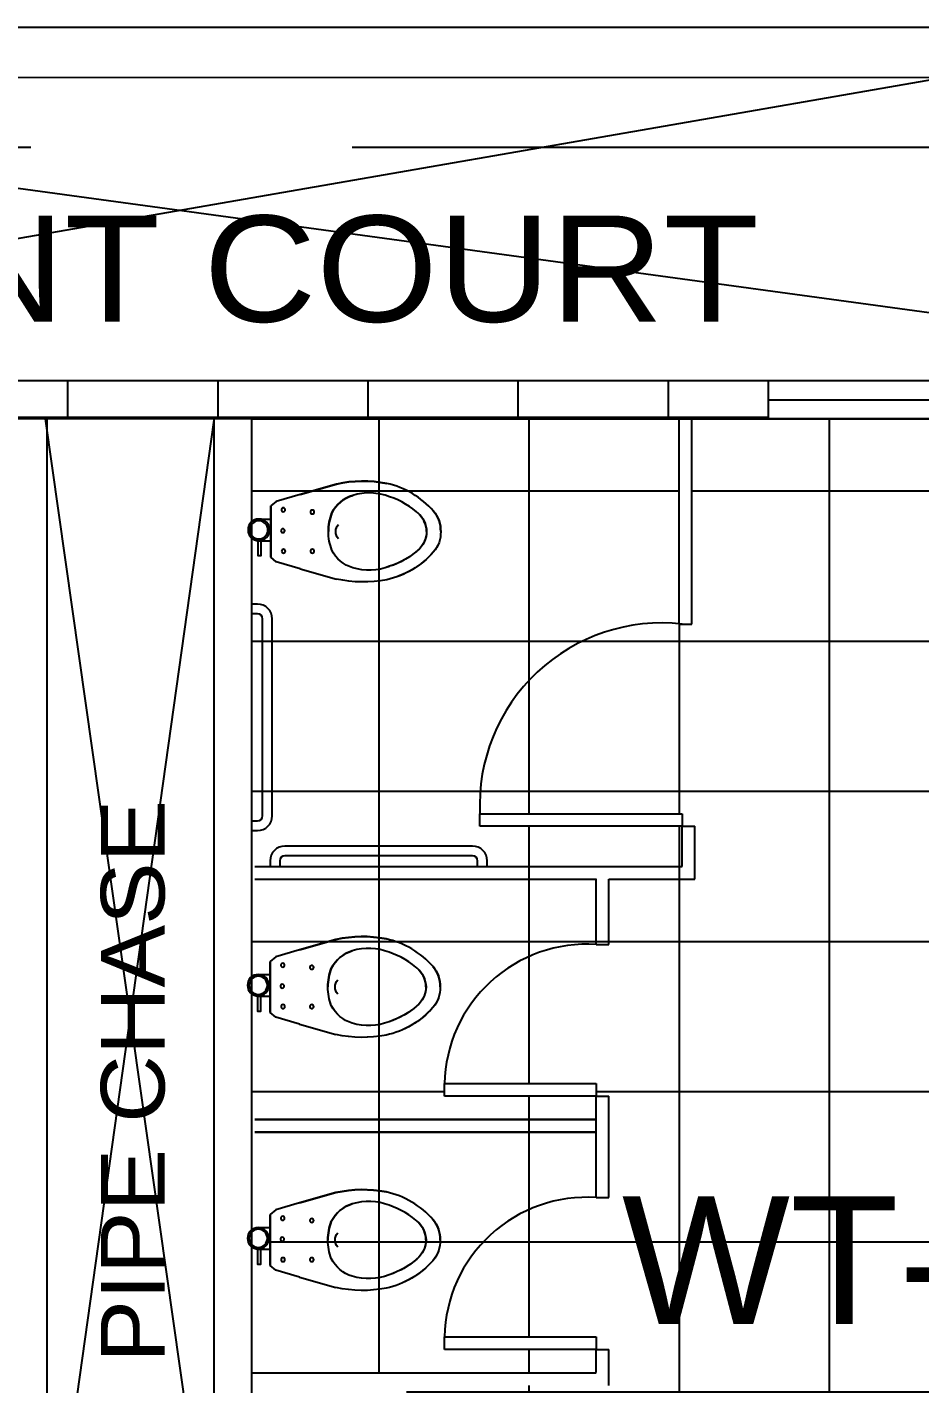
# Model space of a CAD drawing. Header units: millimetres. Extents: x 2148 to 2681, y 758 to 986.
# Drawn here: x 2614.376 to 2616.141, y 948.525 to 951.207 of the extents above; entities that cross this region are included whole.
import ezdxf

# ---------------------------------------------------------------- set-up
doc = ezdxf.new("R2010")
doc.units = ezdxf.units.MM
doc.linetypes.add('CENTER2', pattern=[28.575, 19.05, -3.175, 3.175, -3.175])
for name, color, linetype in [('4', 4, 'Continuous'), ('D', 1, 'Continuous'), ('DR', 7, 'Continuous'), ('ELAYOUT', 4, 'Continuous'), ('hacht', 8, 'Continuous'), ('HATCH', 8, 'Continuous'), ('S_GRID LINES', 252, 'Continuous'), ('TEXT', 6, 'Continuous'), ('WLINE', 7, 'Continuous')]:
    doc.layers.add(name, color=color, linetype=linetype)
doc.styles.add('MMTX$0$ESMX$0$X-OPTA1D', font='x-opta1d')
doc.styles.add('SWISS', font='swissl.ttf')
pattern_1 = [(0, (42558.11878, 2063.27436), (0, 0.296875), []), (90, (42558.11878, 2063.27436), (-0.296875, 2e-17), [])]

# ---------------------------------------------------------------- blocks, each defined once
blk = doc.blocks.new('BOWL')
at = {"layer": 'DR', "color": 7, "linetype": 'Continuous'}
for p, q in [((-75570.291, -368.114), (-75570.431, -368.0742)), ((-75570.431, -368.0742), (-75570.291, -368.114)), ((-75570.291, -368.114), (-75570.1989, -368.1406)), ((-75570.1989, -368.1406), (-75570.1777, -368.1584)), ((-75570.1777, -368.1584), (-75570.1777, -368.3555)), ((-75570.1777, -368.3555), (-75570.1777, -368.1584)), ((-75570.291, -368.4), (-75570.1989, -368.3733)), ((-75570.1989, -368.3733), (-75570.1777, -368.3555)), ((-75570.291, -368.4), (-75570.431, -368.4398)), ((-75570.291, -368.4), (-75570.431, -368.4398))]:
    blk.add_line(p, q, dxfattribs=at)
at = {"layer": 'DR', "color": 8, "linetype": 'Continuous'}
for p, q in [((-75570.1317, -368.2087), (-75570.1777, -368.2087)), ((-75570.1317, -368.2921), (-75570.1777, -368.2921))]:
    blk.add_line(p, q, dxfattribs=at)
at = {"layer": 'DR', "color": 7, "linetype": 'Continuous'}
for points in [[(-75570.8325, -368.257, -0.190094), (-75570.8051, -368.1786, -0.160718), (-75570.6245, -368.0715, -0.104398), (-75570.431, -368.0742, -0.104398)], [(-75570.8325, -368.257, 0.190094), (-75570.8051, -368.3353, 0.160718), (-75570.6245, -368.4425, 0.104398), (-75570.431, -368.4398, 0.104398)]]:
    blk.add_lwpolyline(points, format="xyb", dxfattribs=at)
at = {"layer": 'DR', "color": 8, "linetype": 'Continuous'}
for points in [[(-75570.778, -368.2562, -0.187036), (-75570.7515, -368.1921, -0.115027), (-75570.6356, -368.1231, -0.170967), (-75570.4935, -368.1177, -0.209642), (-75570.4132, -368.1854, -0.096036), (-75570.4, -368.257)], [(-75570.778, -368.2577, 0.187036), (-75570.7515, -368.3219, 0.115027), (-75570.6356, -368.3909, 0.170967), (-75570.4935, -368.3963, 0.209642), (-75570.4132, -368.3286, 0.096036), (-75570.4, -368.257)]]:
    blk.add_lwpolyline(points, format="xyb", dxfattribs=at)
at = {"layer": 'DR', "color": 7, "linetype": 'Continuous'}
blk.add_lwpolyline([(-75570.1413, -368.292), (-75570.1283, -368.292), (-75570.1283, -368.3496), (-75570.1413, -368.3496)], close=True, dxfattribs=at)
at = {"layer": 'DR', "color": 8, "linetype": 'Continuous'}
for centre, radius in [((-75570.3379, -368.1815), 0.00745), ((-75570.2259, -368.173), 0.00745), ((-75570.1317, -368.2504), 0.035), ((-75570.2242, -368.2537), 0.00745), ((-75570.3379, -368.3325), 0.00745), ((-75570.2269, -368.3325), 0.00745)]:
    blk.add_circle(centre, radius, dxfattribs=at)
at = {"layer": 'DR', "color": 7, "linetype": 'Continuous'}
blk.add_circle((-75570.1317, -368.2504), 0.0417, dxfattribs=at)
for centre, radius, start, end in [((-75570.5342, -368.5313), 0.4686, 77.28, 101.1199), ((-75570.7195, -368.2526), 0.1131, 138.4248, 182.2387), ((-75570.7195, -368.2614), 0.1131, 177.7613, 221.5752), ((-75570.5525, -368.1153), 0.335, 221.3231, 257.5875), ((-75570.5342, -367.9827), 0.4686, 258.8801, 282.72)]:
    blk.add_arc(centre, radius, start, end, dxfattribs=at)
at = {"layer": 'DR', "color": 8, "linetype": 'Continuous'}
for centre, radius, start, end in [((-75570.5305, -368.2431), 0.1307, 26.2125, 73.5731), ((-75570.6821, -368.2583), 0.096, 129.0871, 179.204), ((-75570.5914, -368.255), 0.1913, 359.4176, 21.3602), ((-75570.4701, -368.257), 0.0422, 318.929, 41.071), ((-75570.6821, -368.2557), 0.096, 180.796, 230.9129), ((-75570.5914, -368.2589), 0.1913, 338.6398, 0.5824), ((-75570.5455, -368.1078), 0.2971, 228.446, 252.3404), ((-75570.5305, -368.2709), 0.1307, 286.4269, 333.7875), ((-75570.557, -368.1918), 0.2141, 248.4444, 287.252)]:
    blk.add_arc(centre, radius, start, end, dxfattribs=at)

msp = doc.modelspace()

# ---------------------------------------------------------------- hatches: boundary and pattern name
at = {"layer": 'hacht', "ltscale": 0.05}
h = msp.add_hatch(dxfattribs=at)
h.set_pattern_fill('NET', color=256, scale=2.375, style=0)
h.set_pattern_definition([(0, (82437.9097, 3047.26358), (0, 0.296875), []), (90, (82437.9097, 3047.26358), (-0.296875, 2e-17), [])])
h.paths.add_polyline_path([(2613.9014025, 949.633491, 0.378950784), (2613.5014025, 950.008491), (2613.5014025, 950.4326617), (2613.4466668, 950.4326617), (2613.4466668, 950.5085953), (2615.8411853, 950.5085953), (2615.8411853, 950.4326617), (2614.3407652, 950.4326617), (2614.3407652, 949.5477688), (2613.5014025, 949.5477688), (2613.5014025, 949.608491), (2613.9014025, 949.608491)])
h.paths.add_polyline_path([(2613.9490007, 950.2504881, -0.15956754), (2614.0411482, 950.304864, -0.042790802), (2614.0819824, 950.309314, -0.005755077), (2614.0875164, 950.3093777, -0.055558559), (2614.1404538, 950.3034772, 0.104398042), (2614.0411482, 950.304864, 0.160717862), (2613.9484928, 950.2499078, 0.190093975), (2613.9344223, 950.2097007, -0.193537614)], flags=16)
h.paths.add_polyline_path([(2614.0411482, 950.1145375, 0.104398042), (2614.1404538, 950.1159242), (2614.2122846, 950.1363326), (2614.259526, 950.1500047), (2614.270425, 950.1591366), (2614.270425, 950.234482), (2614.2939905, 950.234482, -0.414213562), (2614.3153958, 950.2130768, -0.390007039), (2614.2957725, 950.1917458), (2614.2957725, 950.1621719), (2614.2890816, 950.1621719), (2614.2890816, 950.1916715), (2614.270425, 950.1916715), (2614.270425, 950.1591366), (2614.259526, 950.1500047), (2614.2122846, 950.1363326), (2614.1404538, 950.1159242, -0.104398042)], flags=16)
h.paths.add_polyline_path([(2613.9490008, 950.1689134, -0.193537637), (2613.9344223, 950.2097007, 0.190093975), (2613.9484928, 950.1694937, 0.001121567)], flags=16)
h.paths.add_polyline_path([(2614.1495899, 950.1729506, 0.093473466), (2614.1563326, 950.2087036, 0.002539722), (2614.1563275, 950.2097007, 0.096035989), (2614.1495899, 950.2464509, 0.19041683), (2614.1130843, 950.2795818, 0.182605246), (2614.0354471, 950.2784183, -0.170967146), (2614.1083835, 950.2811588, -0.20964244), (2614.1495899, 950.2464509, -0.096035989), (2614.1563275, 950.2097007, -0.096035987)], flags=16)
h = msp.add_hatch(dxfattribs=at)
h.set_pattern_fill('NET', color=256, scale=2.375, style=0)
h.set_pattern_definition(pattern_1)
h.paths.add_polyline_path([(2615.6654733, 950.0275832), (2615.6654733, 950.4326617), (2615.4957652, 950.4326617), (2614.8207652, 950.4326617), (2614.8207652, 950.2296103, -0.17376308), (2614.8343604, 950.234482), (2614.8579259, 950.234482), (2614.8579259, 950.2602649), (2614.8688249, 950.2693967), (2614.9160664, 950.2830689), (2614.9878971, 950.3034772, -0.104398042), (2615.0872028, 950.304864, 0.104398042), (2614.9878971, 950.3034772), (2614.9160664, 950.2830689), (2614.8688249, 950.2693967), (2614.8579259, 950.2602649), (2614.8579259, 950.1916715), (2614.8392693, 950.1916715), (2614.8392693, 950.1621719), (2614.8325784, 950.1621719), (2614.8325784, 950.1917458, -0.152371397), (2614.8207652, 950.1965433), (2614.8207652, 949.3301187, -0.156951403), (2614.8332499, 949.3341366), (2614.8568153, 949.3341366), (2614.8568153, 949.3599195), (2614.8677144, 949.3690513), (2614.9149558, 949.3827235), (2614.9867866, 949.4031318, -0.104398042), (2615.0860922, 949.4045186, 0.104398042), (2614.9867866, 949.4031318), (2614.9149558, 949.3827235), (2614.8677144, 949.3690513), (2614.8568153, 949.3599195), (2614.8568153, 949.2913261), (2614.8381588, 949.2913261), (2614.8381588, 949.2618265), (2614.8314679, 949.2618265), (2614.8314679, 949.2914004, -0.135667739), (2614.8207652, 949.295344), (2614.8207652, 948.8298303, -0.156951403), (2614.8332499, 948.8338482), (2614.8568153, 948.8338482), (2614.8568153, 948.8596311), (2614.8677144, 948.8687629), (2614.9149558, 948.8824351), (2614.9867866, 948.9028434, -0.104398042), (2615.0860922, 948.9042302, 0.104398042), (2614.9867866, 948.9028434), (2614.9149558, 948.8824351), (2614.8677144, 948.8687629), (2614.8568153, 948.8596311), (2614.8568153, 948.7910377), (2614.8381588, 948.7910377), (2614.8381588, 948.7615381), (2614.8314679, 948.7615381), (2614.8314679, 948.791112, -0.135667739), (2614.8207652, 948.7950556), (2614.8207652, 948.5468607), (2615.5014025, 948.5468607), (2615.5014025, 948.5929748), (2615.2014025, 948.5929748), (2615.2014025, 948.6179748, -0.42740056), (2615.5014025, 948.8929748), (2615.5014025, 949.0932632), (2615.2014025, 949.0932632), (2615.2014025, 949.1182632, -0.42740056), (2615.5014025, 949.3932632), (2615.5014025, 949.3934898), (2615.5264025, 949.3934898), (2615.5264025, 949.5227688), (2615.6964025, 949.5227688), (2615.6964025, 949.6269709), (2615.6714025, 949.6269709), (2615.2714025, 949.6269709), (2615.2714025, 949.6519709, -0.456229985)])
h.paths.add_polyline_path([(2615.0872028, 950.1145375, 0.160717864), (2615.1798581, 950.1694937, 0.179991172), (2615.193973, 950.2074333, 0.009768565), (2615.1939287, 950.2097007, -0.193537628), (2615.1793502, 950.1689134, -0.159567535)], flags=16)
h.paths.add_polyline_path([(2615.0199674, 950.1382427, -0.20964244), (2614.978761, 950.1729506, 0.20964244)], flags=16)
h.paths.add_polyline_path([(2614.978761, 950.2464509, 0.093472066), (2614.9720184, 950.2106985, -0.093472066)], flags=16)
h.paths.add_polyline_path([(2615.1523704, 950.242993, 0.115026923), (2615.0929039, 950.2784183, 0.170967146), (2615.0199674, 950.2811588, 0.011268189), (2615.0170881, 950.2802389, -0.011268189), (2615.0199674, 950.2811588, -0.170967146), (2615.0929039, 950.2784183, -0.104638312), (2615.1477734, 950.2472395, -0.222229885), (2615.1659644, 950.2097007, 0.189090336)], flags=16)
h.paths.add_polyline_path([(2614.9363129, 950.1709492, -1), (2614.9439541, 950.1709492, -1)], flags=16)
h.paths.add_polyline_path([(2614.8793631, 950.1709492, -1), (2614.8870042, 950.1709492, -1)], flags=16)
h.paths.add_polyline_path([(2614.9363129, 950.2484523, -1), (2614.9439541, 950.2484523, -1)], flags=16)
h.paths.add_polyline_path([(2614.8779884, 950.2114021, -1), (2614.8856296, 950.2114021, -1)], flags=16)
h.paths.add_polyline_path([(2614.8788721, 950.2528054, -1), (2614.8865133, 950.2528054, -1)], flags=16)
h.paths.add_polyline_path([(2614.9776505, 949.2726052, 0.20964244), (2615.0188569, 949.2378973, -0.20964244)], flags=16)
h.paths.add_polyline_path([(2614.9776505, 949.3461055, 0.093472066), (2614.9709078, 949.310353, -0.093472066)], flags=16)
h.paths.add_polyline_path([(2615.0917933, 949.3780729, -0.104638313), (2615.1466629, 949.3468941, -0.222229885), (2615.1648539, 949.3093553, 0.189090336), (2615.1512598, 949.3426476, 0.115026923), (2615.0917933, 949.3780729, 0.170967146), (2615.0188569, 949.3808134, 0.011268189), (2615.0159775, 949.3798935, -0.011268189), (2615.0188569, 949.3808134, -0.170967146)], flags=16)
h.paths.add_polyline_path([(2615.1928181, 949.3093553, -0.193537628), (2615.1782396, 949.2685679, -0.159567535), (2615.0860922, 949.2141921, 0.160717864), (2615.1787476, 949.2691483, 0.179991172), (2615.1928624, 949.3070879, 0.009768565)], flags=16)
h.paths.add_polyline_path([(2614.9428435, 949.3481069, -1), (2614.9352024, 949.3481069, -1)], flags=16)
h.paths.add_polyline_path([(2614.8854027, 949.3524599, -1), (2614.8777616, 949.3524599, -1)], flags=16)
h.paths.add_polyline_path([(2614.884519, 949.3110567, -1), (2614.8768779, 949.3110567, -1)], flags=16)
h.paths.add_polyline_path([(2614.9428435, 949.2706038, -1), (2614.9352024, 949.2706038, -1)], flags=16)
h.paths.add_polyline_path([(2614.8858937, 949.2706038, -1), (2614.8782525, 949.2706038, -1)], flags=16)
h.paths.add_polyline_path([(2614.9776505, 948.7723168, 0.20964244), (2615.0188569, 948.7376089, -0.20964244)], flags=16)
h.paths.add_polyline_path([(2614.9776505, 948.8458171, 0.093472066), (2614.9709078, 948.8100646, -0.093472066)], flags=16)
h.paths.add_polyline_path([(2615.0917933, 948.8777845, -0.104638312), (2615.1466629, 948.8466057, -0.222229885), (2615.1648539, 948.8090669, 0.189090336), (2615.1512598, 948.8423592, 0.115026923), (2615.0917933, 948.8777845, 0.170967146), (2615.0188569, 948.880525, 0.011268189), (2615.0159775, 948.8796051, -0.011268189), (2615.0188569, 948.880525, -0.170967146)], flags=16)
h.paths.add_polyline_path([(2615.1928181, 948.8090669, -0.193537628), (2615.1782396, 948.7682795, -0.159567535), (2615.0860922, 948.7139037, 0.160717864), (2615.1787476, 948.7688599, 0.179991172), (2615.1928624, 948.8067995, 0.009768565)], flags=16)
h.paths.add_polyline_path([(2614.9428435, 948.8478185, -1), (2614.9352024, 948.8478185, -1)], flags=16)
h.paths.add_polyline_path([(2614.8854027, 948.8521715, -1), (2614.8777616, 948.8521715, -1)], flags=16)
h.paths.add_polyline_path([(2614.884519, 948.8107683, -1), (2614.8768779, 948.8107683, -1)], flags=16)
h.paths.add_polyline_path([(2614.9428435, 948.7703154, -1), (2614.9352024, 948.7703154, -1)], flags=16)
h.paths.add_polyline_path([(2614.8858937, 948.7703154, -1), (2614.8782525, 948.7703154, -1)], flags=16)
h = msp.add_hatch(dxfattribs=at)
h.set_pattern_fill('NET', color=256, scale=2.375, style=0)
h.set_pattern_definition(pattern_1)
h.paths.add_polyline_path([(2616.9381473, 950.2784772), (2616.9485615, 950.2755184), (2616.9485615, 950.4326617), (2616.2411853, 950.4326617), (2615.8411853, 950.4326617), (2615.6907652, 950.4326617), (2615.6907652, 950.0269709), (2615.6654733, 950.0269709), (2615.6654733, 949.6519709), (2615.6714025, 949.6519709), (2615.6714025, 949.6269709), (2615.6964025, 949.6269709), (2615.6964025, 949.5227688), (2615.5264025, 949.5227688), (2615.5264025, 949.3934898), (2615.5014025, 949.3934898), (2615.5014025, 949.3932632, 0.42740056), (2615.2014025, 949.1182632), (2615.5014025, 949.1182632), (2615.5014025, 949.0932632), (2615.5264025, 949.0932632), (2615.5264025, 948.8929748), (2615.5014025, 948.8929748, 0.42740056), (2615.2014025, 948.6179748), (2615.5014025, 948.6179748), (2615.5014025, 948.5929748), (2615.5264025, 948.5929748), (2615.5264025, 948.5215723), (2615.1264025, 948.5215723), (2615.1264025, 947.6650508), (2615.6026428, 947.6650508, -0.413335285), (2616.027663, 948.1194311), (2616.052663, 948.1194311), (2616.052663, 947.6644311), (2616.7932707, 947.6644311), (2616.7932707, 948.9212242), (2616.7841243, 948.9212242), (2616.3932707, 948.9212242), (2616.3932707, 948.992007), (2616.4182707, 948.992007), (2616.4182707, 949.017007), (2616.7182707, 949.017007, 0.426384341), (2616.4192367, 949.292069, 0.000859573), (2616.4182707, 949.292007), (2616.3932707, 949.292007), (2616.3932707, 949.4922954), (2616.4182707, 949.4922954), (2616.4182707, 949.5172954), (2616.7182707, 949.5172954, 0.426384341), (2616.4192367, 949.7923574, 0.000859573), (2616.4182707, 949.7922954), (2616.3932707, 949.7922954), (2616.3932707, 950.0260031), (2616.4182707, 950.0260031), (2616.4182707, 949.946801), (2616.9485615, 949.946801), (2616.9485615, 950.0938831), (2616.9381473, 950.0909242, -0.104398042), (2616.8388416, 950.0895375, 0.104398042), (2616.9381473, 950.0909242), (2616.9485615, 950.0938831), (2616.9485615, 950.1514087, -0.009390409), (2616.9472834, 950.1479506, 0.009390409), (2616.9485615, 950.1514087), (2616.9485615, 950.2755184), (2616.9381473, 950.2784772, 0.104398042), (2616.8388416, 950.279864, 0.160717859), (2616.7461863, 950.2249078, 0.190093984), (2616.7321157, 950.1847007, -0.193537628), (2616.7466942, 950.2254881, -0.159567535), (2616.8388416, 950.279864, -0.104398042)])
h.paths.add_polyline_path([(2616.2194267, 948.9183036), (2615.7792749, 948.9183036), (2615.7792749, 948.7291903), (2616.2194267, 948.7291903)], flags=24)
h = msp.add_hatch(dxfattribs=at)
h.set_pattern_fill('NET', color=256, scale=2.375, style=0)
h.set_pattern_definition(pattern_1)
h.paths.add_polyline_path([(2615.6654733, 950.0275832, 0.456229985), (2615.2714025, 949.6519709), (2615.6654733, 949.6519709)])

# ---------------------------------------------------------------- linework, layer by layer
at = {"color": 8, "ltscale": 0.05}
for p, q in [((2614.8317652, 950.0662854, 0), (2614.8207652, 950.0662854, 0)), ((2614.8317652, 950.0472854, 0), (2614.8207652, 950.0472854, 0)), ((2614.8417652, 949.6475685, 0), (2614.8417652, 950.0372854, 0)), ((2614.8607652, 949.6475685, 0), (2614.8607652, 950.0372854, 0)), ((2614.8207652, 949.6375685, 0), (2614.8317652, 949.6375685, 0)), ((2614.8207652, 949.6185685, 0), (2614.8317652, 949.6185685, 0)), ((2615.256884, 949.5877688, 0), (2614.8856614, 949.5877688, 0)), ((2615.256884, 949.5687688, 0), (2614.8856614, 949.5687688, 0)), ((2614.8566614, 949.5587688, 0), (2614.8566614, 949.5477688, 0)), ((2614.8756614, 949.5587688, 0), (2614.8756614, 949.5477688, 0)), ((2615.266884, 949.5477688, 0), (2615.266884, 949.5587688, 0)), ((2615.285884, 949.5477688, 0), (2615.285884, 949.5587688, 0)), ((2615.5264025, 949.3934898, 0), (2615.5264025, 949.5227688, 0))]:
    msp.add_line(p, q, dxfattribs=at)
at = {"color": 8, "ltscale": 0.05, "extrusion": (-2.06976e-08, -3.12937e-09, 1)}
for radius in [0.029, 0.01]:
    msp.add_arc((2614.8317652, 950.0372854, -0.0000571), radius, 0, 90, dxfattribs=at)
at = {"color": 8, "ltscale": 0.05}
for centre, radius, start, end in [((2614.8317652, 949.6475685, -0.0000032), 0.01, 270, 0), ((2614.8317652, 949.6475685, -0.0000032), 0.029, 270, 0), ((2615.256884, 949.5587688, 0.0000082), 0.029, 0, 90), ((2615.256884, 949.5587688, 0.0000082), 0.01, 0, 90)]:
    msp.add_arc(centre, radius, start, end, dxfattribs=at)
at = {"color": 8, "ltscale": 0.05, "extrusion": (3.12937e-09, -2.06976e-08, 1)}
for radius in [0.029, 0.01]:
    msp.add_arc((2614.8856614, 949.5587688, -0.0000115), radius, 90, 180, dxfattribs=at)
at = {"layer": '4', "color": 4, "linetype": 'ByBlock', "ltscale": 0.5}
for p, q in [((2612.7387381, 951.2069704, 0), (2617.1387381, 951.2069704, 0)), ((2612.53989, 951.1087967, 0), (2616.736025, 951.1071165, 0))]:
    msp.add_line(p, q, dxfattribs=at)
at = {"layer": 'D', "ltscale": 0.5}
for p, q in [((2612.7407846, 950.5076617, 0), (2616.7587381, 951.2069704, 0)), ((2617.1387381, 950.5085953, 0), (2612.7387381, 951.1085953, 0))]:
    msp.add_line(p, q, dxfattribs=at)
at = {"layer": 'DR', "ltscale": 10}
for p, q in [((2615.6657652, 950.0269709, 0), (2615.6657652, 950.4326617, 0)), ((2615.6907652, 950.0269709, 0), (2615.6907652, 950.4326617, 0)), ((2615.6657652, 950.0269709, 0), (2615.6907652, 950.0269709, 0)), ((2615.2714025, 949.6269709, 0), (2615.2714025, 949.6519709, 0)), ((2615.2714025, 949.6519709, 0), (2615.6714025, 949.6519709, 0)), ((2615.6714025, 949.6519709, 0), (2615.6714025, 949.6269709, 0)), ((2615.6714025, 949.6269709, 0), (2615.2714025, 949.6269709, 0)), ((2615.6714025, 949.6269709, 0), (2615.6964025, 949.6269709, 0)), ((2615.6714025, 949.6269709, 0), (2615.6964025, 949.6269709, 0)), ((2615.6714025, 949.5477688, 0), (2615.6714025, 949.6269709, 0)), ((2615.6714025, 949.5477688, 0), (2615.6714025, 949.6269709, 0)), ((2615.6714025, 949.5477688, 0), (2615.6714025, 949.6269709, 0)), ((2615.6964025, 949.5227688, 0), (2615.6964025, 949.6269709, 0)), ((2614.8264025, 949.5477688, 0), (2615.5014025, 949.5477688, 0)), ((2614.8264025, 949.5477688, 0), (2615.6714025, 949.5477688, 0)), ((2614.8264025, 949.5227688, 0), (2615.5014025, 949.5227688, 0)), ((2614.8264025, 949.5227688, 0), (2615.5014025, 949.5227688, 0)), ((2615.5014025, 949.3932632, 0), (2615.5014025, 949.5229954, 0)), ((2615.5014025, 949.3932632, 0), (2615.5014025, 949.5229954, 0)), ((2615.5014025, 949.3932632, 0), (2615.5014025, 949.5229954, 0)), ((2615.5264025, 949.5227688, 0), (2615.6964025, 949.5227688, 0)), ((2615.5014025, 949.3934898, 0), (2615.5264025, 949.3934898, 0)), ((2615.5014025, 949.3934898, 0), (2615.5264025, 949.3934898, 0)), ((2615.5014025, 949.3934898, 0), (2615.5264025, 949.3934898, 0)), ((2615.2014025, 949.0932632, 0), (2615.2014025, 949.1182632, 0)), ((2615.2014025, 949.1182632, 0), (2615.5014025, 949.1182632, 0)), ((2615.5014025, 949.1182632, 0), (2615.5014025, 949.0932632, 0)), ((2615.5014025, 949.0932632, 0), (2615.2014025, 949.0932632, 0)), ((2615.5014025, 948.8929748, 0), (2615.5014025, 949.0932632, 0)), ((2615.5014025, 948.8929748, 0), (2615.5014025, 949.0932632, 0)), ((2615.5014025, 948.8929748, 0), (2615.5014025, 949.0932632, 0)), ((2615.5014025, 949.0477688, 0), (2615.5014025, 949.0932632, 0)), ((2615.5014025, 949.0932632, 0), (2615.5264025, 949.0932632, 0)), ((2615.5264025, 948.8929748, 0), (2615.5264025, 949.0932632, 0)), ((2614.8264025, 949.0477688, 0), (2615.5014025, 949.0477688, 0)), ((2614.8264025, 949.0474804, 0), (2615.5014025, 949.0474804, 0)), ((2614.8264025, 949.0474804, 0), (2615.5014025, 949.0474804, 0)), ((2614.8264025, 949.0227688, 0), (2615.5014025, 949.0227688, 0)), ((2614.8264025, 949.0224804, 0), (2615.5014025, 949.0224804, 0)), ((2614.8264025, 949.0224804, 0), (2615.5014025, 949.0224804, 0)), ((2615.5014025, 948.8929748, 0), (2615.5264025, 948.8929748, 0)), ((2615.5014025, 948.8929748, 0), (2615.5264025, 948.8929748, 0)), ((2615.5014025, 948.8929748, 0), (2615.5264025, 948.8929748, 0)), ((2615.2014025, 948.5929748, 0), (2615.2014025, 948.6179748, 0)), ((2615.2014025, 948.6179748, 0), (2615.5014025, 948.6179748, 0)), ((2615.5014025, 948.6179748, 0), (2615.5014025, 948.5929748, 0)), ((2615.5014025, 948.5929748, 0), (2615.2014025, 948.5929748, 0)), ((2614.8207652, 948.5468607, 0), (2615.5014025, 948.5468607, 0))]:
    msp.add_line(p, q, dxfattribs=at)
at = {"layer": 'ELAYOUT', "ltscale": 10}
for p, q in [((2613.4466668, 950.5085953, 0), (2615.8411853, 950.5085953, 0)), ((2613.4466668, 950.5085953, 0), (2615.8411853, 950.5085953, 0)), ((2615.8411853, 950.5076617, 0), (2615.8411853, 950.4326617, 0)), ((2615.8411853, 950.4326617, 0), (2613.4466668, 950.4326617, 0)), ((2615.8411853, 950.4326617, 0), (2613.4466668, 950.4326617, 0)), ((2615.8411853, 950.4326617, 0), (2613.4466668, 950.4326617, 0)), ((2615.8411853, 950.4326617, 0), (2613.4466668, 950.4326617, 0)), ((2615.8411853, 950.4326617, 0), (2613.4466668, 950.4326617, 0)), ((2615.8411853, 950.4326617, 0), (2613.4466668, 950.4326617, 0)), ((2614.4157652, 947.6650508, 0), (2614.4157652, 950.4326617, 0)), ((2614.7457652, 947.5650508, 0), (2614.7457652, 950.4326617, 0)), ((2614.8207652, 947.6650508, 0), (2614.8207652, 950.4326617, 0))]:
    msp.add_line(p, q, dxfattribs=at)
at = {"layer": 'hacht', "ltscale": 0.05}
for p, q in [((2615.5014025, 948.5474804, 0), (2615.5014025, 948.5929748, 0)), ((2615.5014025, 948.5929748, 0), (2615.5264025, 948.5929748, 0)), ((2615.5264025, 948.5215723, 0), (2615.5264025, 948.5929748, 0))]:
    msp.add_line(p, q, dxfattribs=at)
at = {"layer": 'HATCH', "linetype": 'ByBlock', "ltscale": 0.5}
for p, q in [((2615.8411853, 950.5085953, 0), (2616.2411853, 950.5085953, 0)), ((2615.8411853, 950.4701617, 0), (2616.2411853, 950.4701617, 0)), ((2614.4116511, 950.4326617, 0), (2614.7457652, 948.0795394, 0)), ((2614.4157652, 948.0795394, 0), (2614.7457652, 950.4298256, 0)), ((2616.2411853, 950.4326617, 0), (2615.8411853, 950.4326617, 0))]:
    msp.add_line(p, q, dxfattribs=at)
for centre, radius, start, end in [((2615.6314204, 949.6687851, 0), 0.3604104, 83.6307994, 182.6739801), ((2615.4828748, 949.1123389, 0), 0.2815347, 86.226666, 178.7942281), ((2615.4828748, 948.6120505, 0), 0.2815347, 86.226666, 178.7942281)]:
    msp.add_arc(centre, radius, start, end, dxfattribs=at)
at = {"layer": 'S_GRID LINES', "linetype": 'CENTER2', "ltscale": 0.2}
msp.add_line((2630.258657, 950.969311), (2595.7518229, 950.969311), dxfattribs=at)
at = {"layer": 'WLINE', "color": 4, "ltscale": 0.05}
for p, q in [((2615.5207652, 950.4326617, 0), (2614.8207652, 950.4326617, 0)), ((2614.8207652, 950.4326617, 0), (2615.4957652, 950.4326617, 0)), ((2615.4957652, 950.4326617, 0), (2615.8411853, 950.4326617, 0)), ((2615.8411853, 950.4326617, 0), (2616.2411853, 950.4326617, 0))]:
    msp.add_line(p, q, dxfattribs=at)
at = {"layer": 'WLINE', "color": 4, "ltscale": 0.05, "elevation": 0}
msp.add_lwpolyline([(2613.4466668, 950.5085953), (2615.8411853, 950.5085953), (2615.8411853, 950.4326617), (2613.4466668, 950.4326617)], close=True, dxfattribs=at)

# ---------------------------------------------------------------- block references
at = {"layer": 'DR', "color": 7, "linetype": 'Continuous', "extrusion": (0, 0, -1), "xscale": 0.5130811014387291, "yscale": 0.5130811014387291, "zscale": -0.5130811014387275}
for p in [(36158.772069, 1139.1554002, 0), (36158.7731795, 1138.2550548, 0), (36158.7731795, 1137.7547664, 0)]:
    msp.add_blockref('BOWL', p, dxfattribs=at)

# ---------------------------------------------------------------- texts
at = {"color": 2, "style": 'MMTX$0$ESMX$0$X-OPTA1D', "text_generation_flag": 6, "width": 1.1}
for s, height, rotation, p in [('VENT COURT', 0.21, 180, (2613.8152366, 950.6244051, 0)), ('PIPE CHASE', 0.126, 270, (2614.6479419, 948.5668547, 0))]:
    msp.add_text(s, height=height, rotation=rotation, dxfattribs=at).set_placement(p)
at = {"layer": 'TEXT', "style": 'SWISS', "text_generation_flag": 6}
msp.add_text('WT-3A', height=0.2521511, rotation=180, dxfattribs=at).set_placement((2615.5521652, 948.6433723, 0))

doc.saveas('drawing.dxf')
